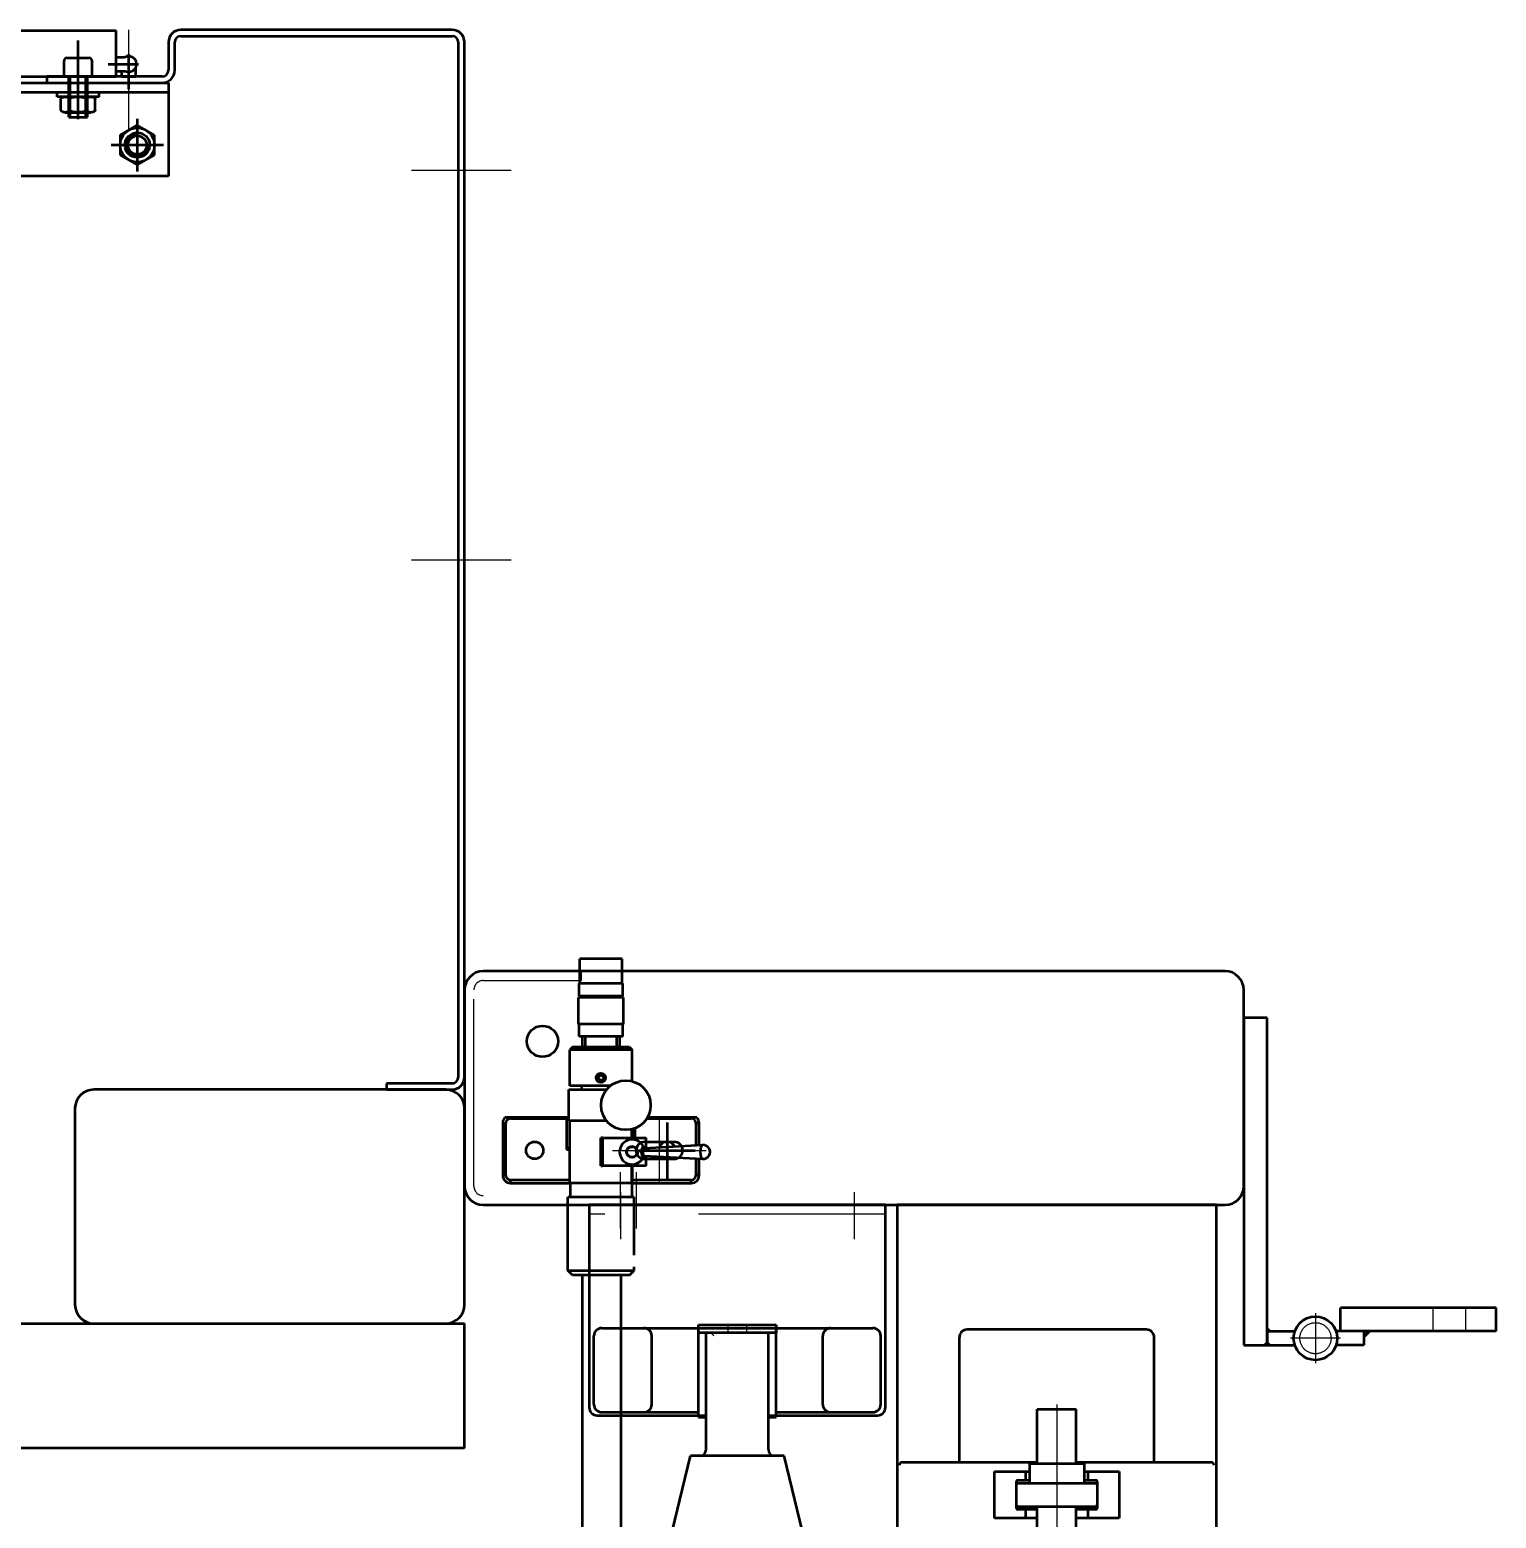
# Model space of a CAD drawing. Header units: millimetres. Extents: x 0 to 35640, y 0 to 17820.
# Drawn here: x 21311 to 22252, y 8544 to 9499 of the extents above; entities that cross this region are included whole.
import ezdxf

# ---------------------------------------------------------------- set-up
doc = ezdxf.new("R2010")
doc.units = ezdxf.units.MM
doc.header["$LTSCALE"] = 60
for name, pattern in [('ACISOWELD', [3, 2, -1]), ('AM_ISO02W050x2', [3.75, 3, -0.75]), ('AM_ISO08W050x2', [9, 6, -0.75, 1.5, -0.75]), ('CENTER', [7, 4, -1, 1, -1])]:
    doc.linetypes.add(name, pattern=pattern)
for name, color, linetype, lineweight in [('AM_0', 7, 'Continuous', 50), ('AM_3', 6, 'ACISOWELD', 25), ('AM_7', 4, 'CENTER', 25), ('AM_8', 1, 'Continuous', 25)]:
    doc.layers.add(name, color=color, linetype=linetype, lineweight=lineweight)

# ---------------------------------------------------------------- blocks, each defined once
blk = doc.blocks.new('A$C8b9744b1')
at = {"color": 1}
for p, q in [((771.82, 4077.31), (5171.82, 4077.31)), ((771.82, 4071.31), (5171.82, 4071.31)), ((5171.82, 4077.31), (5171.82, 4017.31)), ((5171.82, 4017.31), (771.82, 4017.31)), ((5441.83, 3357.31), (5441.83, 3227.31)), ((5631.83, 3357.31), (5441.83, 3357.31)), ((5631.83, 3227.31), (5631.83, 3357.31)), ((5844.33, 3357.29), (5639.33, 3357.29)), ((5639.33, 3357.29), (5639.33, 3147.29)), ((5844.33, 3147.29), (5844.33, 3357.29)), ((5799.33, 3277.29), (5684.33, 3277.29)), ((5679.33, 3192.31), (5679.33, 3272.29)), ((5804.33, 3192.31), (5804.33, 3272.29)), ((5446.83, 3222.31), (5516.83, 3222.31)), ((5556.83, 3222.31), (5626.83, 3222.31))]:
    blk.add_line(p, q, dxfattribs=at)
for centre, start, end in [((5684.33, 3272.29), 90, 180), ((5799.33, 3272.29), 0, 90), ((5446.83, 3227.31), 180, 270), ((5626.83, 3227.31), 270, 0)]:
    blk.add_arc(centre, 5, start, end, dxfattribs=at)
at = {"layer": 'AM_0', "color": 1}
for p, q in [((4403.31, 4110.81), (5138.31, 4110.81)), ((5138.31, 4081.31), (5138.31, 4110.81)), ((5353.81, 4111.31), (5179.81, 4111.31)), ((5179.81, 4107.31), (5353.81, 4107.31)), ((5113.81, 4053.97), (5113.81, 4104.32)), ((5171.81, 4103.31), (5171.81, 4085.31)), ((5175.81, 4085.31), (5175.81, 4103.31)), ((5357.81, 4103.31), (5357.81, 3439.31)), ((5361.81, 3439.31), (5361.81, 4103.31)), ((5104.81, 4081.31), (5104.81, 4091.31)), ((5106.81, 4093.31), (5120.81, 4093.31)), ((5122.81, 4081.31), (5122.81, 4091.31)), ((5133.06, 4089.31), (5152.61, 4089.31)), ((5138.31, 4084.81), (5138.31, 4093.81)), ((5138.31, 4093.81), (5144.13, 4093.81)), ((5146.31, 4073.15), (5146.31, 4095.57)), ((4403.31, 4081.31), (5138.31, 4081.31)), ((5167.81, 4081.31), (5093.81, 4081.31)), ((5093.81, 4081.31), (5093.81, 4077.31)), ((5107.81, 4058.31), (5107.81, 4081.31)), ((5108.81, 4058.31), (5108.81, 4081.31)), ((5118.81, 4058.31), (5118.81, 4081.31)), ((5119.81, 4058.31), (5119.81, 4081.31)), ((5138.31, 4084.81), (5144.13, 4084.81)), ((5141.81, 4081.31), (5141.81, 4084.81)), ((5141.81, 4081.31), (5150.81, 4081.31)), ((5150.81, 4081.31), (5150.81, 4087.13)), ((5093.81, 4077.31), (5167.81, 4077.31)), ((5100.31, 4068.31), (5100.31, 4071.31)), ((5127.31, 4068.31), (5127.31, 4071.31)), ((5127.31, 4068.31), (5100.31, 4068.31)), ((5102.84, 4059.81), (5102.84, 4066.81)), ((5105.58, 4068.31), (5122.04, 4068.31)), ((5108.32, 4059.81), (5108.32, 4066.81)), ((5119.29, 4059.81), (5119.29, 4066.81)), ((5124.78, 4059.81), (5124.78, 4066.81)), ((5105.58, 4058.31), (5122.04, 4058.31)), ((5107.81, 4055.31), (5107.81, 4058.31)), ((5107.81, 4055.31), (5119.81, 4055.31)), ((5108.81, 4055.31), (5108.81, 4058.31)), ((5118.81, 4055.31), (5118.81, 4058.31)), ((5119.81, 4055.31), (5119.81, 4058.31)), ((5151.82, 4050.01), (5140.82, 4043.66)), ((5151.82, 4054.19), (5151.82, 4020.43)), ((5162.82, 4043.66), (5151.82, 4050.01)), ((5140.82, 4043.66), (5140.82, 4030.96)), ((5162.82, 4030.96), (5162.82, 4043.66)), ((5168.7, 4037.31), (5134.94, 4037.31)), ((5140.82, 4030.96), (5151.82, 4024.61)), ((5151.82, 4024.61), (5162.82, 4030.96)), ((5462.84, 3515.31), (5435.84, 3515.31)), ((5435.84, 3499.31), (5435.84, 3515.31)), ((5462.84, 3499.31), (5462.84, 3515.31)), ((5849.82, 3507.29), (5373.82, 3507.29)), ((5463.34, 3499.31), (5435.34, 3499.31)), ((5435.34, 3491.31), (5435.34, 3499.31)), ((5463.34, 3491.31), (5463.34, 3499.31)), ((5361.82, 3495.29), (5361.82, 3369.29)), ((5463.84, 3490.31), (5434.84, 3490.31)), ((5434.84, 3473.31), (5434.84, 3490.31)), ((5463.34, 3491.31), (5435.34, 3491.31)), ((5435.84, 3490.31), (5435.84, 3491.31)), ((5462.84, 3490.31), (5462.84, 3491.31)), ((5463.84, 3473.31), (5463.84, 3490.31)), ((5861.82, 3369.29), (5861.82, 3495.29)), ((5861.82, 3477.29), (5861.82, 3267.29)), ((5876.82, 3477.29), (5861.82, 3477.29)), ((5876.82, 3267.29), (5876.82, 3477.29)), ((5463.84, 3473.31), (5434.84, 3473.31)), ((5435.34, 3465.31), (5435.34, 3473.31)), ((5463.34, 3465.31), (5463.34, 3473.31)), ((5431.34, 3458.81), (5429.34, 3456.81)), ((5431.34, 3458.81), (5467.34, 3458.81)), ((5463.34, 3465.31), (5435.34, 3465.31)), ((5437.34, 3465.31), (5437.34, 3458.81)), ((5439.15, 3465.31), (5439.15, 3458.81)), ((5459.53, 3458.81), (5459.53, 3465.31)), ((5461.34, 3465.31), (5461.34, 3458.81)), ((5467.34, 3458.81), (5469.34, 3456.81)), ((5469.34, 3456.81), (5429.34, 3456.81)), ((5429.34, 3433.81), (5429.34, 3456.81)), ((5469.34, 3436.68), (5469.34, 3456.81)), ((5447.71, 3439.4), (5449.04, 3440.51)), ((5448.01, 3437.7), (5447.71, 3439.4)), ((5449.04, 3440.51), (5450.67, 3439.92)), ((5450.97, 3438.21), (5449.64, 3437.1)), ((5450.67, 3439.92), (5450.97, 3438.21)), ((5353.81, 3435.31), (5311.81, 3435.31)), ((5311.81, 3435.31), (5311.81, 3431.31)), ((5311.81, 3431.31), (5353.81, 3431.31)), ((5428.81, 3431.31), (5452.95, 3431.31)), ((5428.81, 3411.31), (5428.81, 3431.31)), ((5455.49, 3433.81), (5429.34, 3433.81)), ((5436.81, 3433.81), (5436.81, 3431.31)), ((5449.64, 3437.1), (5448.01, 3437.7)), ((5386.31, 3409.81), (5386.31, 3376.31)), ((5386.31, 3409.81), (5388.31, 3409.81)), ((5391.31, 3413.31), (5387.74, 3413.31)), ((5388.31, 3376.31), (5388.31, 3409.81)), ((5427.31, 3413.31), (5391.31, 3413.31)), ((5391.31, 3412.81), (5391.31, 3413.31)), ((5391.31, 3412.81), (5427.31, 3412.81)), ((5428.12, 3413.31), (5427.31, 3413.31)), ((5427.31, 3412.81), (5427.31, 3413.31)), ((5428.09, 3412.81), (5427.31, 3412.81)), ((5427.31, 3412.81), (5427.31, 3392.81)), ((5428.81, 3412.81), (5428.09, 3412.81)), ((5428.81, 3413.31), (5428.12, 3413.31)), ((5452.95, 3411.31), (5428.81, 3411.31)), ((5429.31, 3371.31), (5429.31, 3411.31)), ((5478.74, 3412.81), (5507.31, 3412.81)), ((5507.31, 3413.31), (5479.05, 3413.31)), ((5510.88, 3413.31), (5507.31, 3413.31)), ((5507.31, 3413.31), (5507.31, 3412.81)), ((5512.31, 3409.81), (5510.31, 3409.81)), ((5510.31, 3409.81), (5510.31, 3395.57)), ((5512.31, 3395.68), (5512.31, 3409.81)), ((5450.31, 3400.31), (5449.31, 3400.31)), ((5449.31, 3382.31), (5449.31, 3400.31)), ((5450.31, 3400.31), (5450.44, 3400.31)), ((5450.31, 3400.31), (5450.31, 3382.31)), ((5450.44, 3400.31), (5478.18, 3400.31)), ((5450.44, 3382.31), (5450.44, 3400.31)), ((5469.23, 3400.31), (5469.23, 3405.9)), ((5469.31, 3405.92), (5469.31, 3400.31)), ((5471.31, 3400.31), (5471.31, 3406.58)), ((5478.18, 3400.31), (5478.18, 3393.9)), ((5478.18, 3400.31), (5478.31, 3400.31)), ((5478.31, 3393.9), (5478.31, 3400.31)), ((5427.31, 3392.81), (5429.31, 3394.81)), ((5427.31, 3392.81), (5429.31, 3392.81)), ((5477.01, 3393.84), (5514.58, 3395.8)), ((5477.32, 3397.79), (5496.32, 3397.79)), ((5449.31, 3382.31), (5450.31, 3382.31)), ((5450.44, 3382.31), (5450.31, 3382.31)), ((5478.18, 3382.31), (5450.44, 3382.31)), ((5469.23, 3371.31), (5469.23, 3382.31)), ((5469.31, 3382.31), (5469.31, 3371.31)), ((5477.01, 3388.78), (5514.58, 3386.81)), ((5477.32, 3386.79), (5496.32, 3386.79)), ((5478.18, 3388.72), (5478.18, 3382.31)), ((5478.31, 3382.31), (5478.18, 3382.31)), ((5478.31, 3382.31), (5478.31, 3388.71)), ((5510.31, 3387.04), (5510.31, 3376.31)), ((5512.31, 3376.31), (5512.31, 3386.93)), ((5386.31, 3376.31), (5388.31, 3376.31)), ((5391.31, 3371.31), (5391.31, 3373.31)), ((5429.31, 3373.31), (5391.31, 3373.31)), ((5391.31, 3371.31), (5429.31, 3371.31)), ((5469.23, 3371.31), (5429.31, 3371.31)), ((5429.56, 3371.31), (5429.56, 3362.31)), ((5469.06, 3371.31), (5469.06, 3362.31)), ((5469.31, 3371.31), (5469.23, 3371.31)), ((5507.31, 3373.31), (5469.31, 3373.31)), ((5469.31, 3371.31), (5507.31, 3371.31)), ((5507.31, 3371.31), (5507.31, 3373.31)), ((5512.31, 3376.31), (5510.31, 3376.31)), ((5470.56, 3362.31), (5428.06, 3362.31)), ((5428.06, 3315.31), (5428.06, 3362.31)), ((5470.56, 3325), (5470.56, 3362.31)), ((5373.82, 3357.29), (5849.82, 3357.29)), ((5428.06, 3315.31), (5470.56, 3315.31)), ((5431.06, 3312.31), (5428.06, 3315.31)), ((5467.56, 3312.31), (5470.56, 3315.31)), ((5470.56, 3315.31), (5470.56, 3317.61)), ((5436.31, 3312.31), (5431.06, 3312.31)), ((5462.12, 3312.31), (5436.5, 3312.31)), ((5437.31, 3312.31), (5437.31, 470.31)), ((5467.56, 3312.31), (5462.31, 3312.31)), ((5462.31, 470.31), (5462.31, 3312.31)), ((6023.82, 3291.29), (5923.82, 3291.29)), ((5923.82, 3276.29), (5923.82, 3291.29)), ((6023.82, 3276.29), (6023.82, 3291.29)), ((5449.83, 3278.31), (5623.83, 3278.31)), ((5511.83, 3275.31), (5511.83, 3280.31)), ((5511.83, 3280.31), (5561.83, 3280.31)), ((5511.83, 3221.11), (5511.83, 3278.31)), ((5561.83, 3280.31), (5561.83, 3275.31)), ((5561.83, 3221.11), (5561.83, 3278.31)), ((5876.82, 3276.29), (5876.82, 3267.29)), ((5876.82, 3276.29), (5894.56, 3276.29)), ((5923.82, 3276.29), (5921.07, 3276.29)), ((6023.82, 3276.29), (5923.82, 3276.29)), ((5938.82, 3276.29), (5938.82, 3267.29)), ((5444.83, 3229.31), (5444.83, 3273.31)), ((5481.95, 3229.31), (5481.95, 3273.31)), ((5561.83, 3275.31), (5511.83, 3275.31)), ((5516.83, 3200.31), (5516.83, 3275.31)), ((5521.83, 3275.31), (5516.83, 3275.31)), ((5516.83, 3221.11), (5516.83, 3270.31)), ((5556.83, 3275.31), (5551.83, 3275.31)), ((5556.83, 3200.31), (5556.83, 3275.31)), ((5556.83, 3221.11), (5556.83, 3270.31)), ((5591.71, 3229.31), (5591.71, 3273.31)), ((5628.83, 3229.31), (5628.83, 3273.31)), ((5861.82, 3267.29), (5876.82, 3267.29)), ((5876.82, 3267.29), (5894.56, 3267.29)), ((5938.82, 3267.29), (5921.07, 3267.29)), ((5449.83, 3224.31), (5511.83, 3224.31)), ((5511.83, 3221.11), (5516.83, 3221.11)), ((5556.83, 3221.11), (5561.83, 3221.11)), ((5561.83, 3224.31), (5623.83, 3224.31)), ((5729.33, 3226.31), (5754.33, 3226.31)), ((5729.33, 3191.32), (5729.33, 3226.31)), ((5754.33, 3191.32), (5754.33, 3226.31)), ((5481.33, 3091.31), (5506.83, 3196.31)), ((5566.83, 3196.31), (5506.83, 3196.31)), ((5592.33, 3091.31), (5566.83, 3196.31)), ((5642.83, 3192.31), (5729.33, 3192.31)), ((5724.33, 3191.32), (5741.83, 3191.32)), ((5724.33, 3191.32), (5724.33, 3178.82)), ((5741.83, 3191.32), (5759.33, 3191.32)), ((5754.33, 3192.31), (5840.83, 3192.31)), ((5759.33, 3191.32), (5759.33, 3178.82)), ((5701.83, 3156.31), (5701.83, 3186.31)), ((5701.83, 3186.31), (5724.33, 3186.31)), ((5716.91, 3180.81), (5724.33, 3180.81)), ((5721.93, 3180.81), (5721.93, 3186.31)), ((5759.33, 3186.31), (5781.83, 3186.31)), ((5759.33, 3180.81), (5766.75, 3180.81)), ((5761.73, 3186.31), (5761.73, 3180.81)), ((5781.83, 3186.31), (5781.83, 3156.31)), ((5715.91, 3162.81), (5715.91, 3179.81)), ((5716.83, 3178.82), (5741.83, 3178.82)), ((5741.83, 3178.82), (5766.83, 3178.82)), ((5767.75, 3179.81), (5767.75, 3162.81)), ((5716.83, 3163.82), (5741.83, 3163.82)), ((5729.33, 3161.81), (5716.91, 3161.81)), ((5721.93, 3156.31), (5721.93, 3161.81)), ((5729.33, 3126.31), (5729.33, 3163.82)), ((5741.83, 3163.82), (5766.83, 3163.82)), ((5754.33, 3126.31), (5754.33, 3163.82)), ((5766.75, 3161.81), (5754.33, 3161.81)), ((5761.73, 3161.81), (5761.73, 3156.31)), ((5729.33, 3156.31), (5701.83, 3156.31)), ((5781.83, 3156.31), (5754.33, 3156.31))]:
    blk.add_line(p, q, dxfattribs=at)
at = {"layer": 'AM_0', "color": 1, "linetype": 'Continuous'}
for p, q in [((5349.82, 3431.3), (5123.82, 3431.3)), ((5111.82, 3420.29), (5111.82, 3293.3)), ((5361.82, 3293.3), (5361.82, 3419.3)), ((5491.82, 3410.31), (5491.82, 3374.31)), ((5473.82, 3392.31), (5509.82, 3392.31)), ((4716.82, 3281.31), (5361.82, 3281.31)), ((5123.82, 3281.3), (5349.82, 3281.3)), ((5361.82, 3201.31), (5361.82, 3281.31)), ((5361.82, 3201.31), (4721.82, 3201.31))]:
    blk.add_line(p, q, dxfattribs=at)
at = {"layer": 'AM_0', "color": 1}
for points in [[(5102.84, 4066.81), (5102.84, 4066.87), (5102.85, 4066.92), (5102.86, 4066.98), (5102.87, 4067.04), (5102.89, 4067.1), (5102.91, 4067.16), (5102.94, 4067.21), (5102.97, 4067.27), (5103.01, 4067.33), (5103.05, 4067.38), (5103.14, 4067.49), (5103.24, 4067.59), (5103.36, 4067.69), (5103.5, 4067.78), (5103.64, 4067.87), (5103.8, 4067.95), (5103.97, 4068.02), (5104.34, 4068.14), (5104.73, 4068.23), (5105.15, 4068.29), (5105.58, 4068.31), (5106.01, 4068.29), (5106.43, 4068.23), (5106.83, 4068.14), (5107.19, 4068.02), (5107.36, 4067.95), (5107.52, 4067.87), (5107.67, 4067.78), (5107.8, 4067.69), (5107.92, 4067.59), (5108.02, 4067.49), (5108.12, 4067.38), (5108.15, 4067.33), (5108.19, 4067.27), (5108.22, 4067.21), (5108.25, 4067.16), (5108.27, 4067.1), (5108.29, 4067.04), (5108.3, 4066.98), (5108.32, 4066.92), (5108.32, 4066.87), (5108.32, 4066.81)], [(5108.32, 4059.81), (5108.32, 4059.75), (5108.32, 4059.69), (5108.3, 4059.63), (5108.29, 4059.57), (5108.27, 4059.51), (5108.25, 4059.46), (5108.22, 4059.4), (5108.19, 4059.34), (5108.15, 4059.29), (5108.11, 4059.23), (5108.02, 4059.13), (5107.92, 4059.02), (5107.8, 4058.93), (5107.67, 4058.83), (5107.52, 4058.75), (5107.36, 4058.67), (5107.19, 4058.59), (5106.83, 4058.47), (5106.43, 4058.38), (5106.01, 4058.33), (5105.58, 4058.31), (5105.15, 4058.33), (5104.73, 4058.38), (5104.34, 4058.47), (5103.97, 4058.59), (5103.8, 4058.67), (5103.64, 4058.75), (5103.5, 4058.83), (5103.36, 4058.93), (5103.24, 4059.02), (5103.14, 4059.13), (5103.05, 4059.23), (5103.01, 4059.29), (5102.97, 4059.34), (5102.94, 4059.4), (5102.91, 4059.46), (5102.89, 4059.51), (5102.87, 4059.57), (5102.86, 4059.63), (5102.85, 4059.69), (5102.84, 4059.75), (5102.84, 4059.81)], [(5108.32, 4066.81), (5108.32, 4066.84), (5108.33, 4066.87), (5108.33, 4066.9), (5108.34, 4066.92), (5108.35, 4066.95), (5108.36, 4066.98), (5108.38, 4067.01), (5108.39, 4067.04), (5108.43, 4067.1), (5108.48, 4067.16), (5108.53, 4067.21), (5108.59, 4067.27), (5108.66, 4067.33), (5108.83, 4067.44), (5109.02, 4067.54), (5109.25, 4067.64), (5109.78, 4067.83), (5110.41, 4067.99), (5111.13, 4068.12), (5111.91, 4068.21), (5112.74, 4068.28), (5113.59, 4068.31), (5114.45, 4068.3), (5115.3, 4068.25), (5116.1, 4068.17), (5116.86, 4068.05), (5117.53, 4067.91), (5118.12, 4067.74), (5118.37, 4067.64), (5118.59, 4067.54), (5118.79, 4067.44), (5118.95, 4067.33), (5119.02, 4067.27), (5119.09, 4067.21), (5119.14, 4067.16), (5119.19, 4067.1), (5119.23, 4067.04), (5119.24, 4067.01), (5119.26, 4066.98), (5119.27, 4066.95), (5119.28, 4066.92), (5119.28, 4066.9), (5119.29, 4066.87), (5119.29, 4066.84), (5119.29, 4066.81)], [(5119.29, 4059.81), (5119.29, 4059.78), (5119.29, 4059.75), (5119.28, 4059.72), (5119.28, 4059.69), (5119.27, 4059.66), (5119.26, 4059.63), (5119.24, 4059.6), (5119.23, 4059.57), (5119.19, 4059.51), (5119.14, 4059.46), (5119.09, 4059.4), (5119.02, 4059.34), (5118.95, 4059.29), (5118.79, 4059.18), (5118.59, 4059.07), (5118.37, 4058.97), (5117.84, 4058.79), (5117.2, 4058.63), (5116.49, 4058.5), (5115.71, 4058.4), (5114.88, 4058.34), (5114.02, 4058.31), (5113.16, 4058.32), (5112.32, 4058.36), (5111.51, 4058.44), (5110.76, 4058.56), (5110.09, 4058.71), (5109.5, 4058.88), (5109.25, 4058.97), (5109.02, 4059.07), (5108.83, 4059.18), (5108.66, 4059.29), (5108.59, 4059.34), (5108.53, 4059.4), (5108.48, 4059.46), (5108.43, 4059.51), (5108.39, 4059.57), (5108.38, 4059.6), (5108.36, 4059.63), (5108.35, 4059.66), (5108.34, 4059.69), (5108.33, 4059.72), (5108.33, 4059.75), (5108.32, 4059.78), (5108.32, 4059.81)], [(5119.29, 4066.81), (5119.3, 4066.87), (5119.3, 4066.92), (5119.31, 4066.98), (5119.33, 4067.04), (5119.35, 4067.1), (5119.37, 4067.16), (5119.4, 4067.21), (5119.43, 4067.27), (5119.46, 4067.33), (5119.5, 4067.38), (5119.59, 4067.49), (5119.7, 4067.59), (5119.82, 4067.69), (5119.95, 4067.78), (5120.1, 4067.87), (5120.25, 4067.95), (5120.42, 4068.02), (5120.79, 4068.14), (5121.19, 4068.23), (5121.61, 4068.29), (5122.04, 4068.31), (5122.46, 4068.29), (5122.88, 4068.23), (5123.28, 4068.14), (5123.65, 4068.02), (5123.82, 4067.95), (5123.97, 4067.87), (5124.12, 4067.78), (5124.25, 4067.69), (5124.37, 4067.59), (5124.48, 4067.49), (5124.57, 4067.38), (5124.61, 4067.33), (5124.64, 4067.27), (5124.68, 4067.21), (5124.7, 4067.16), (5124.73, 4067.1), (5124.74, 4067.04), (5124.76, 4066.98), (5124.77, 4066.92), (5124.78, 4066.87), (5124.78, 4066.81)], [(5124.78, 4059.81), (5124.78, 4059.75), (5124.77, 4059.69), (5124.76, 4059.63), (5124.74, 4059.57), (5124.73, 4059.51), (5124.7, 4059.46), (5124.67, 4059.4), (5124.64, 4059.34), (5124.61, 4059.29), (5124.57, 4059.23), (5124.48, 4059.13), (5124.37, 4059.02), (5124.25, 4058.93), (5124.12, 4058.83), (5123.97, 4058.75), (5123.82, 4058.67), (5123.65, 4058.59), (5123.28, 4058.47), (5122.88, 4058.38), (5122.46, 4058.33), (5122.04, 4058.31), (5121.61, 4058.33), (5121.19, 4058.38), (5120.79, 4058.47), (5120.42, 4058.59), (5120.25, 4058.67), (5120.1, 4058.75), (5119.95, 4058.83), (5119.82, 4058.93), (5119.7, 4059.02), (5119.59, 4059.13), (5119.5, 4059.23), (5119.46, 4059.29), (5119.43, 4059.34), (5119.4, 4059.4), (5119.37, 4059.46), (5119.35, 4059.51), (5119.33, 4059.57), (5119.31, 4059.63), (5119.3, 4059.69), (5119.3, 4059.75), (5119.29, 4059.81)]]:
    blk.add_lwpolyline(points, dxfattribs=at)
for centre, radius in [((5151.82, 4037.31), 11), ((5151.82, 4037.31), 8), ((5151.82, 4037.31), 6), ((5411.82, 3462.29), 10), ((5449.34, 3438.81), 3), ((5449.34, 3438.81), 2.7), ((5465.31, 3421.31), 15.9), ((5406.82, 3392.31), 5.5), ((5469.31, 3391.31), 3.62), ((5469.31, 3391.31), 3.32), ((5907.82, 3271.79), 14)]:
    blk.add_circle(centre, radius, dxfattribs=at)
for centre, radius, start, end in [((5179.81, 4103.31), 8, 90, 180), ((5179.81, 4103.31), 4, 90, 180), ((5353.81, 4103.31), 8, 0, 90), ((5353.81, 4103.31), 4, 0, 90), ((5106.81, 4091.31), 2, 90, 179.99996), ((5120.81, 4091.31), 2, 0, 90), ((5146.31, 4089.31), 5, 244.158, 115.8419), ((5167.81, 4085.31), 4, 270, 0), ((5167.81, 4085.31), 8, 270, 0), ((5151.82, 4037.31), 7, 90, 0), ((5373.82, 3495.29), 12, 90, 180), ((5849.82, 3495.29), 12, 0, 90), ((5353.81, 3439.31), 8, 270, 0), ((5353.81, 3439.31), 4, 270, 0), ((5391.31, 3409.81), 5, 135.573, 180), ((5391.31, 3409.81), 3, 90, 180), ((5507.31, 3409.81), 3, 0, 90), ((5507.31, 3409.81), 5, 0, 44.427), ((5469.31, 3391.31), 8, 18.4977, 341.5023), ((5477.32, 3392.29), 5.5, 90, 270), ((5491.82, 3392.31), 5.5, 27.71101, 158.27041), ((5496.32, 3392.29), 5.5, 270, 90), ((5514.81, 3391.31), 4.5, 267.00929, 92.99071), ((5491.82, 3392.31), 5.5, 228.3918, 305.62678), ((5391.31, 3376.31), 5, 180, 270), ((5391.31, 3376.31), 3, 180, 270), ((5507.31, 3376.31), 5, 270, 0), ((5507.31, 3376.31), 3, 270, 0), ((5373.82, 3369.29), 12, 180, 270), ((5849.82, 3369.29), 12, 270, 0), ((5449.83, 3273.31), 5, 90, 180), ((5476.95, 3273.31), 5, 0, 90), ((5596.71, 3273.31), 5, 90, 180), ((5623.83, 3273.31), 5, 0, 90), ((5449.83, 3229.31), 5, 180, 270), ((5476.95, 3229.31), 5, 270, 0), ((5596.71, 3229.31), 5, 180, 270), ((5623.83, 3229.31), 5, 270, 0), ((5512.83, 3200.31), 4, 270, 0), ((5560.83, 3200.31), 4, 180, 270), ((5642.83, 3190.31), 2, 90, 180), ((5840.83, 3190.31), 2, 0, 90), ((5716.91, 3179.81), 1, 90, 180), ((5766.75, 3179.81), 1, 0, 90), ((5716.83, 3177.82), 1, 90, 180), ((5766.83, 3177.82), 1, 0, 90), ((5716.83, 3164.82), 1, 180, 270), ((5716.91, 3162.81), 1, 180, 270), ((5766.75, 3162.81), 1, 270, 0), ((5766.83, 3164.82), 1, 270, 0)]:
    blk.add_arc(centre, radius, start, end, dxfattribs=at)
at = {"layer": 'AM_0', "color": 1, "linetype": 'Continuous'}
for centre, start, end in [((5123.82, 3419.3), 90, 180), ((5349.82, 3419.3), 0, 90), ((5123.82, 3293.3), 180, 270), ((5349.82, 3293.3), 270, 0)]:
    blk.add_arc(centre, 12, start, end, dxfattribs=at)
at = {"layer": 'AM_0', "color": 1}
for centre, major_axis, ratio, start_param, end_param in [((5428.88, 3412.81), (0, -2), 0.391758, 4.459709, 4.712389), ((5476.26, 3391.31), (0, -3.05), 0.34202, 2.569537, 6.855241), ((5477.02, 3391.31), (0, -2.53), 0.34202, 3.15946, 6.265318), ((5514.6, 3391.31), (0, -4.49), 0.34202, 3.15946, 6.265318)]:
    blk.add_ellipse(centre, major_axis=major_axis, ratio=ratio, start_param=start_param, end_param=end_param, dxfattribs=at)
for points, knots in [([(5477.01, 3393.84), (5476.92, 3393.83), (5476.82, 3393.86), (5476.77, 3393.89), (5476.77, 3393.9), (5476.77, 3393.9)], [3.1237257, 3.1237257, 3.1237257, 3.1237257, 3.3442722, 3.3442722, 3.4393326, 3.4393326, 3.4393326, 3.4393326]), ([(5476.77, 3388.71), (5476.77, 3388.71), (5476.77, 3388.71), (5476.79, 3388.73), (5476.84, 3388.76), (5476.94, 3388.78), (5476.97, 3388.78), (5477.01, 3388.78)], [5.9854454, 5.9854454, 5.9854454, 5.9854454, 6.046827, 6.046827, 6.2182034, 6.2182034, 6.3010523, 6.3010523, 6.3010523, 6.3010523])]:
    blk.add_open_spline(points, degree=3, knots=knots, dxfattribs=at)
for points, weights in [([(5436.31, 3312.31), (5436.31, 3312.37), (5436.31, 3312.44)], [1, 1.00101146695, 1.00199663113]), ([(5436.31, 3312.44), (5436.41, 3312.37), (5436.5, 3312.31)], [1.00199663113, 1.00101146695, 1]), ([(5462.12, 3312.31), (5462.21, 3312.37), (5462.31, 3312.44)], [1, 1.00101146695, 1.00199663113]), ([(5462.31, 3312.44), (5462.31, 3312.37), (5462.31, 3312.31)], [1.00199663113, 1.00101146695, 1])]:
    blk.add_rational_spline(points, weights, degree=2, dxfattribs=at)
at = {"layer": 'AM_0', "color": 1, "lineweight": 35}
for points in [[(5876.82, 3276.29), (5879.82, 3276.29), (5876.82, 3279.29)], [(5938.82, 3276.29), (5938.82, 3271.29), (5943.82, 3276.29)], [(5876.82, 3267.29), (5873.82, 3267.29), (5876.82, 3270.29)], [(5876.82, 3267.29), (5879.82, 3267.29), (5876.82, 3270.29)]]:
    blk.add_solid(points, dxfattribs=at)
at = {"layer": 'AM_3', "color": 1}
for p, q in [((5436.82, 3501.29), (5436.82, 3507.29)), ((5373.82, 3501.29), (5436.82, 3501.29)), ((5367.82, 3369.29), (5367.82, 3495.29)), ((5631.83, 3351.31), (5441.83, 3351.31)), ((5530.83, 3280.31), (5530.83, 3275.31)), ((5542.83, 3280.31), (5542.83, 3275.31))]:
    blk.add_line(p, q, dxfattribs=at)
at = {"layer": 'AM_3', "color": 1, "linetype": 'AM_ISO02W050x2'}
for p, q in [((5983.32, 3276.29), (5983.32, 3291.29)), ((6004.32, 3276.29), (6004.32, 3291.29))]:
    blk.add_line(p, q, dxfattribs=at)
at = {"layer": 'AM_3', "color": 1}
blk.add_circle((5907.82, 3271.79), 10, dxfattribs=at)
for centre, start, end in [((5373.82, 3495.29), 90, 180), ((5373.82, 3369.29), 180, 270)]:
    blk.add_arc(centre, 6, start, end, dxfattribs=at)
at = {"layer": 'AM_7', "color": 1, "linetype": 'AM_ISO08W050x2'}
for p, q in [((5146.31, 4047.31), (5146.31, 4111.31)), ((5327.81, 4021.31), (5391.81, 4021.31)), ((5327.81, 3771.31), (5391.81, 3771.31)), ((5486.82, 3371.79), (5486.82, 3412.79)), ((5456.82, 3392.29), (5516.82, 3392.29)), ((5461.81, 3342.29), (5461.81, 3378.29)), ((5472.18, 3342.29), (5472.18, 3378.29)), ((5461.83, 3365.6), (5461.83, 3335.42)), ((5611.83, 3365.6), (5611.83, 3335.42)), ((5907.82, 3287.79), (5907.82, 3255.79)), ((5923.82, 3271.79), (5891.82, 3271.79))]:
    blk.add_line(p, q, dxfattribs=at)
at = {"layer": 'AM_7', "color": 1}
blk.add_line((5741.83, 3229.31), (5741.83, 525.89), dxfattribs=at)
at = {"layer": 'AM_8', "color": 1, "linetype": 'Continuous'}
for p, q in [((5521.83, 3273.4), (5519.93, 3275.31)), ((5556.83, 3273.76), (5555.28, 3275.31))]:
    blk.add_line(p, q, dxfattribs=at)

msp = doc.modelspace()

# ---------------------------------------------------------------- block references
at = {"layer": 'AM_0', "color": 1}
msp.add_blockref('A$C8b9744b1', (16228.487, 5387.766), dxfattribs=at)

doc.saveas('drawing.dxf')
